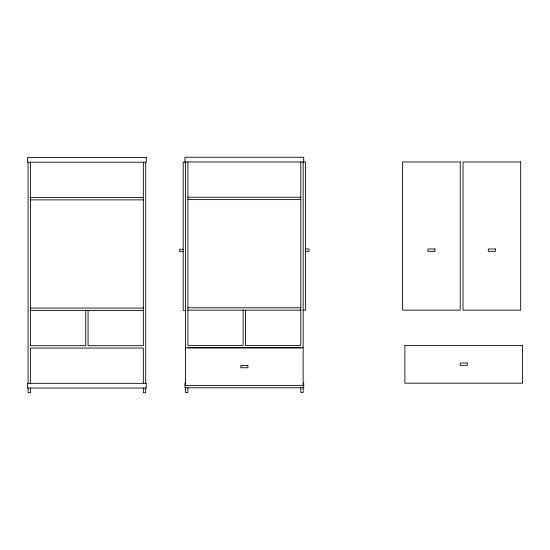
<?xml version="1.0" encoding="UTF-8"?>
<svg xmlns="http://www.w3.org/2000/svg" width="550" height="550" viewBox="0 0 550 550"><rect width="100%" height="100%" fill="white"/><g stroke="black" fill="none" stroke-linecap="round" stroke-linejoin="round"><path stroke-width="0.82" d="M185.529 162.236L183.178 162.236L183.178 310.413L185.529 310.413M187.887 197.251L300.781 197.251M30.443 197.512L143.344 197.512M187.887 199.602L300.781 199.602M30.443 199.87L143.344 199.87M305.491 248.992L309.018 248.992L309.018 251.343L305.491 251.343M183.178 249.26L179.651 249.26L179.651 251.611L183.178 251.611M187.887 307.794L300.781 307.794M30.443 308.062L143.344 308.062M187.887 310.145L300.781 310.145M303.139 310.145L305.491 310.145L305.491 161.968L184.944 161.968L184.944 157.259L303.724 157.259L303.724 161.968M30.443 310.413L143.344 310.413M187.887 347.779L300.781 347.779M185.529 347.82L303.139 347.82M185.529 383.061L184.944 383.061L184.944 387.764L303.724 387.764L303.724 383.061L303.139 383.061M303.139 161.968L303.139 385.571L185.529 385.571L185.529 161.968M303.139 387.764L303.139 392.473L300.781 392.473L300.781 387.764M300.781 161.968L300.781 345.428L245.513 345.428L245.513 310.145M243.155 310.145L243.155 345.428L187.887 345.428L187.887 161.968M187.887 387.764L187.887 392.473L185.529 392.473L185.529 387.764M145.695 162.236L145.695 383.329M145.695 388.032L145.695 392.741L143.344 392.741L143.344 388.032M143.344 162.236L143.344 345.696L88.069 345.696L88.069 310.413M143.344 383.329L143.344 348.047L30.443 348.047L30.443 383.329M85.718 310.413L85.718 345.696L30.443 345.696L30.443 162.236M30.443 388.032L30.443 392.741L28.091 392.741L28.091 388.032M28.091 162.236L28.091 383.329M146.279 157.527L27.5 157.527L27.5 162.236L146.279 162.236L146.279 157.527M460.24 161.968L402.614 161.968L402.614 310.145L460.24 310.145L460.24 161.968M520.671 161.968L463.045 161.968L463.045 310.145L520.671 310.145L520.671 161.968M434.961 248.992L427.9 248.992L427.9 251.343L434.961 251.343L434.961 248.992M495.385 248.992L488.331 248.992L488.331 251.343L495.385 251.343L495.385 248.992M522.5 345.428L404.896 345.428L404.896 383.178L522.5 383.178L522.5 345.428M467.225 363.014L460.171 363.014L460.171 365.365L467.225 365.365L467.225 363.014M247.864 365.406L240.804 365.406L240.804 367.757L247.864 367.757L247.864 365.406M146.279 383.329L27.5 383.329L27.5 388.032L146.279 388.032L146.279 383.329"/></g></svg>
